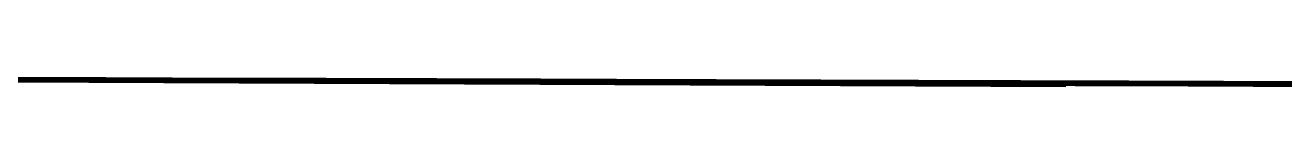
# Model space of a CAD drawing. Header units: metres. Extents: x 528129 to 864363, y 9998262 to 10000641.
# Drawn here: x 629781 to 647244, y 9999636 to 9999827 of the extents above; entities that cross this region are included whole.
import ezdxf

# ---------------------------------------------------------------- set-up
doc = ezdxf.new("R2010")
doc.units = ezdxf.units.M
for name, color, linetype in [('BACIA_CBHRCC', 1, 'CONTINUOUS'), ('HIDROGRAFIA', 5, 'CONTINUOUS'), ('LIMITES_MUNICIPAIS', 8, 'CONTINUOUS'), ('RIO_ARAGUAIA', 150, 'CONTINUOUS'), ('SUBBACIA_CAIAPO', 40, 'CONTINUOUS'), ('SUBBACIA_COCO', 30, 'CONTINUOUS')]:
    doc.layers.add(name, color=color, linetype=linetype)

msp = doc.modelspace()

# ---------------------------------------------------------------- linework, layer by layer
at = {"layer": 'BACIA_CBHRCC'}
for points in [[(647291.072, 9999696.444), (647180.963, 9999696.905), (646992.429, 9999697.686), (646854.984, 9999698.251), (646595.178, 9999699.315), (646630.696, 9999699.207), (646632.91, 9999699.227), (646600.531, 9999699.415), (646527.749, 9999699.774), (646270.404, 9999700.988), (646176.758, 9999701.421), (646012.69, 9999702.171), (645950.436, 9999702.458), (645756.265, 9999703.372), (645648.521, 9999703.876), (645565.073, 9999704.258), (645466.906, 9999704.698), (645385.495, 9999705.051), (645282.313, 9999705.462), (645170.646, 9999705.887), (645076.363, 9999706.236), (644991.569, 9999706.559), (644859.62, 9999707.076), (644645.558, 9999707.93), (644529.655, 9999708.397), (644411.777, 9999708.876), (644236.435, 9999709.595), (644003.07, 9999710.558), (643870.355, 9999711.101), (643627.54, 9999712.083), (643355.89, 9999713.17), (643176.473, 9999713.884), (642854.746, 9999715.159), (642750.289, 9999715.573), (642611.444, 9999716.126), (642587.807, 9999716.223), (642532.514, 9999716.41), (642463.18, 9999716.657), (642363.975, 9999717.024), (642208.732, 9999717.616), (642026.18, 9999718.321), (641840.942, 9999719.042), (641727.553, 9999719.482), (641543.099, 9999720.192), (641312.995, 9999721.072), (641206.818, 9999721.48), (641046.22, 9999722.102), (640931.472, 9999722.55), (640817.866, 9999722.992), (640703.658, 9999723.433), (640595.522, 9999723.846), (640495.755, 9999724.222), (640404.498, 9999724.56), (640286.064, 9999724.993), (640216.344, 9999725.244), (640154.356, 9999725.463), (640078.778, 9999725.727), (639966.429, 9999726.132), (639838.203, 9999726.622), (639737.361, 9999727.016), (639609.384, 9999727.526), (639523.52, 9999727.873), (639390.16, 9999728.417), (639016.555, 9999729.926), (638926.818, 9999730.289), (638790.616, 9999730.842), (638649.234, 9999731.409), (638549.047, 9999731.804), (638380.802, 9999732.458), (638019.714, 9999733.853), (637903.031, 9999734.301), (637620.188, 9999735.38), (637514.798, 9999735.785), (637206.314, 9999736.977), (637055.603, 9999737.551), (636903.947, 9999738.12), (636648.816, 9999739.066), (636539.735, 9999739.471), (636369.132, 9999740.11), (636219.752, 9999740.674), (636067.85, 9999741.253), (635949.269, 9999741.707), (635766.794, 9999742.407), (635589.459, 9999743.083), (635415.012, 9999743.741), (635250.486, 9999744.352), (635124.635, 9999744.811), (635016.37, 9999745.199), (634927.531, 9999745.504), (634884.334, 9999745.646), (634805.167, 9999745.896), (634728.061, 9999746.147), (634663.474, 9999746.365), (634585.898, 9999746.635), (634399.951, 9999747.296), (634097.159, 9999748.381), (633948.867, 9999748.909), (633668.754, 9999749.908), (633542.81, 9999750.353), (633454.309, 9999750.667), (633311.485, 9999751.176), (633108.934, 9999751.898), (633001.042, 9999752.285), (632878.806, 9999752.727), (632652.266, 9999753.553), (632489.634, 9999754.149), (632281.891, 9999754.913), (632165.374, 9999755.343), (631897.882, 9999756.331), (631764.543, 9999756.826), (631706.286, 9999757.048), (631658.505, 9999757.269), (631606.952, 9999757.511), (631509.319, 9999757.939), (631411.943, 9999758.338), (631294.434, 9999758.798), (631178.172, 9999759.244), (631116.224, 9999759.488), (631078.14, 9999759.651), (631037.003, 9999759.837), (631031.004, 9999759.892), (631007.244, 9999760.004), (630963.153, 9999760.189), (630805.39, 9999760.819), (630738.101, 9999761.089), (630619.591, 9999761.583), (630716.23, 9999761.248), (630946.724, 9999760.441), (631060.587, 9999760.046), (631137.761, 9999759.787), (631161.28, 9999759.725), (631156.14, 9999759.796), (631138.937, 9999759.896), (631100.788, 9999760.073), (631027.307, 9999760.383), (630943.682, 9999760.725), (630896.64, 9999760.927), (630883.211, 9999761.012), (630895.597, 9999761.004), (630889.447, 9999761.051), (630829.18, 9999761.312), (630817.172, 9999761.397), (630849.201, 9999761.31), (630925.511, 9999761.058), (630997.544, 9999760.818), (630973.644, 9999760.973), (630969.304, 9999761.019), (630988.002, 9999760.977), (631029.888, 9999760.847), (631089.402, 9999760.653), (630981.603, 9999761.061), (630828.842, 9999761.626), (630707.082, 9999762.071), (630571.775, 9999762.561), (630300.19, 9999763.542), (630172.292, 9999764.006), (629945.906, 9999764.831), (629846.55, 9999765.191), (629695.525, 9999765.731)], [(629755.883, 9999789.279), (629848.796, 9999788.969), (630090.679, 9999788.152), (630254.513, 9999787.602), (630369.706, 9999787.217), (630486.814, 9999786.828), (630833.719, 9999785.675), (630930.589, 9999785.353), (631056.113, 9999784.939), (631227.993, 9999784.376), (631326.405, 9999784.057), (631452.797, 9999783.662), (631540.108, 9999783.403), (631648.466, 9999783.059), (631818.785, 9999782.523), (631948.63, 9999782.115), (632085.086, 9999781.688), (632278.508, 9999781.085), (632552.487, 9999780.234), (632626.69, 9999780.004), (632805.756, 9999779.454), (632930.821, 9999779.072), (633051.817, 9999778.704), (633247.546, 9999778.103), (633342.819, 9999777.815), (633399.25, 9999777.663), (633375.045, 9999777.782), (633313.532, 9999778.018), (633218.533, 9999778.377), (633165.465, 9999778.573), (633101.582, 9999778.803), (633031.082, 9999779.054), (632959.295, 9999779.308), (632801.272, 9999779.863), (632751.116, 9999780.051), (632765.026, 9999780.026), (632845.006, 9999779.783), (632962.922, 9999779.414), (633144.889, 9999778.843), (633390.309, 9999778.069), (633896.194, 9999776.48), (633992.654, 9999776.174), (634153.972, 9999775.655), (634327.07, 9999775.094), (634509.199, 9999774.499), (634629.97, 9999774.102), (634807.136, 9999773.515), (634914.119, 9999773.162), (635054.753, 9999772.7), (635149.357, 9999772.396), (635145.377, 9999772.436), (634997.071, 9999772.967), (634892.115, 9999773.347), (634822.376, 9999773.602), (634724.611, 9999773.963), (634641.64, 9999774.277), (634557.867, 9999774.612), (634522.415, 9999774.777), (634474.461, 9999774.962), (634387.832, 9999775.271), (634209.821, 9999775.896), (634095.752, 9999776.31), (634033.699, 9999776.545), (633947.84, 9999776.862), (633869.368, 9999777.141), (633776.815, 9999777.465), (633573.867, 9999778.17), (633476.935, 9999778.51), (633386.087, 9999778.831), (633305.515, 9999779.118), (633233.228, 9999779.378), (633153.219, 9999779.676), (633124.021, 9999779.801), (633137.082, 9999779.788), (633172.794, 9999779.693), (633257.689, 9999779.447), (633399.03, 9999779.015), (633520.114, 9999778.637), (633726.69, 9999777.987), (633835.358, 9999777.642), (634005.744, 9999777.096), (634101.658, 9999776.786), (634483.351, 9999775.541), (634646.156, 9999774.992), (634889.986, 9999774.158), (635140.641, 9999773.307), (635250.608, 9999772.936), (635364.605, 9999772.554), (635607.745, 9999771.74), (635778.298, 9999771.169), (635883.241, 9999770.82), (636068.371, 9999770.213), (636187.282, 9999769.836), (636245.204, 9999769.661), (636383.252, 9999769.256), (636440.352, 9999769.083), (636509.942, 9999768.864), (636667.097, 9999768.361), (636791.442, 9999767.957), (637298.109, 9999766.29), (637454.68, 9999765.77), (637647.176, 9999765.127), (637772.424, 9999764.713), (637873.259, 9999764.392), (638026.441, 9999763.911), (638085.93, 9999763.727), (638193.683, 9999763.403), (638259.842, 9999763.2), (638380.908, 9999762.815), (638471.536, 9999762.522), (638620.233, 9999762.037), (638721.829, 9999761.702), (638826.958, 9999761.354), (638933.527, 9999760.998), (639232.399, 9999759.993), (639361.874, 9999759.558), (639495.737, 9999759.116), (639608.371, 9999758.764), (639675.679, 9999758.566), (639734.696, 9999758.403), (639764.368, 9999758.327), (639800.715, 9999758.24), (639862.912, 9999758.063), (639926.332, 9999757.867), (640050.637, 9999757.467), (640148.235, 9999757.146), (640495.844, 9999755.999), (640582.176, 9999755.716), (640699.876, 9999755.335), (640813.041, 9999754.974), (640894.001, 9999754.719), (641062.893, 9999754.194), (641322.113, 9999753.391), (641409.796, 9999753.077), (641571.775, 9999752.504), (641719.53, 9999751.986), (641874.215, 9999751.45), (642027.183, 9999750.926), (642165.814, 9999750.454), (642322.82, 9999749.928), (642405.343, 9999749.658), (642501.905, 9999749.351), (642576.676, 9999749.108), (642668.398, 9999748.804), (642858.062, 9999748.165), (643010.353, 9999747.647), (643199.151, 9999747.003), (643390.433, 9999746.348), (643581.22, 9999745.697), (643770.412, 9999745.049), (644115.8, 9999743.866), (644238.531, 9999743.45), (644319.692, 9999743.181), (644387.517, 9999742.97), (644364.884, 9999743.082), (644282.438, 9999743.406), (644234.962, 9999743.598), (644221.778, 9999743.671), (644258.511, 9999743.566), (644333.334, 9999743.323), (644438.402, 9999742.968), (644537.065, 9999742.629), (644505.111, 9999742.765), (644496.362, 9999742.843), (644514.542, 9999742.811), (644560.075, 9999742.683), (644630.52, 9999742.465), (644725.148, 9999742.161), (644806.151, 9999741.894), (644957, 9999741.388), (645082.11, 9999740.962), (645388.987, 9999739.903), (645799.499, 9999738.489), (645966.71, 9999737.911), (646177.528, 9999737.178), (646271.871, 9999736.853), (646394.095, 9999736.439), (646458.777, 9999736.227), (646525.108, 9999736.022), (646611.42, 9999735.776), (646720.069, 9999735.42), (646877.639, 9999734.871), (647038.454, 9999734.301), (647133.813, 9999733.971), (647300.242, 9999733.406)], [(647264.459, 9999733.775), (647216.806, 9999733.992), (647268.729, 9999733.854)]]:
    msp.add_lwpolyline(points, dxfattribs=at)
at = {"layer": 'HIDROGRAFIA'}
for points in [[(632043.059, 9999761.247), (631972.705, 9999761.573), (631236.357, 9999764.344), (630446.17, 9999767.222), (629674.13, 9999769.978), (629439.054, 9999770.786), (629001.124, 9999772.235), (628666.939, 9999773.391), (628179.355, 9999775.138), (627669.352, 9999776.917), (627339.977, 9999778.006), (627168.342, 9999778.546), (627159.292, 9999778.512), (627046.197, 9999778.847), (626477.31, 9999780.698), (626373.37, 9999780.997), (626129.812, 9999781.833), (625267.017, 9999784.909), (623898.727, 9999789.646), (623325.383, 9999791.594), (621266.03, 9999798.459), (620969.117, 9999799.302), (620968.188, 9999799.305)], [(624534.883, 9999801.912), (624726.174, 9999801.34), (625188.371, 9999799.888), (626718.559, 9999794.947), (628057.175, 9999790.623), (629587.441, 9999785.6), (629953.733, 9999784.441), (630909.805, 9999781.484), (632073.335, 9999777.672), (633794.665, 9999771.869), (634751.11, 9999768.541), (635547.84, 9999765.711), (636329.029, 9999762.887), (636919.199, 9999760.72), (637476.904, 9999758.702), (637881.958, 9999757.205)], [(632817.146, 9999762.102), (631494.131, 9999766.596), (630776.98, 9999769.037), (630298.78, 9999770.678), (628864.315, 9999775.621)], [(629306.492, 9999780.878), (631378.53, 9999773.867), (632111.326, 9999771.384), (632509.836, 9999770.071), (633019.686, 9999768.47), (633259.086, 9999767.68), (633705.16, 9999766.151), (634470.479, 9999763.474), (635044.126, 9999761.497), (636302.977, 9999757.241), (636924.793, 9999755.177), (637275.001, 9999754.038), (637689.508, 9999752.793), (637752.885, 9999752.743), (638040.08, 9999751.757), (638853.976, 9999748.822), (639323.586, 9999747.152)], [(629530.015, 9999779.429), (630039.893, 9999777.731), (632080.139, 9999770.756), (633451.028, 9999765.988), (634088.727, 9999763.739), (634598.663, 9999761.958), (634901.587, 9999760.922), (635060.853, 9999760.42), (635029.043, 9999760.644), (635108.426, 9999760.433), (635347.552, 9999759.666), (635793.545, 9999758.188), (635809.575, 9999758.221), (635697.941, 9999758.685), (635745.796, 9999758.579), (636080.604, 9999757.481), (637116.299, 9999753.94), (637403.199, 9999752.993), (637769.522, 9999751.832), (638614.199, 9999749.252), (639156.04, 9999747.504), (639423.068, 9999746.69)], [(629700.211, 9999783.909), (629795.819, 9999783.675), (629763.587, 9999783.974), (630497.058, 9999781.642), (631341.601, 9999778.982), (632839.376, 9999774.11), (633572.397, 9999771.727), (634640.136, 9999768.199), (637859.45, 9999757.283), (637881.958, 9999757.205)], [(629718.472, 9999781.857), (630499.166, 9999779.614), (630817.922, 9999778.64), (631120.596, 9999777.681), (631949.489, 9999774.929), (633001.2, 9999771.582), (633224.167, 9999770.848), (633702.364, 9999769.237), (634563.099, 9999766.267), (636634.867, 9999759.376), (636953.341, 9999758.283), (638069.341, 9999754.371), (639819.207, 9999748.369), (640046.327, 9999747.585)], [(629724.056, 9999774.302), (630010.922, 9999773.313), (631318.104, 9999768.712), (633103.448, 9999762.424), (633485.82, 9999761.047), (635319.285, 9999754.32), (635781.419, 9999752.643), (636291.541, 9999750.83), (636801.421, 9999749.05), (638140.156, 9999744.267), (638387.389, 9999743.397), (638634.636, 9999742.527), (638985.191, 9999741.376), (638908.289, 9999741.808), (638156.1, 9999744.843), (637884.954, 9999745.959), (637799.008, 9999746.432), (637932.771, 9999746.065), (638092.007, 9999745.544), (639080.007, 9999742.119), (640052.316, 9999738.883), (640578.3, 9999737.015), (642283.779, 9999730.819), (643380.449, 9999726.898), (643580.68, 9999726.221), (643642.509, 9999726.012)], [(630420.327, 9999784.374), (630745.277, 9999783.414), (631128.687, 9999782.216), (631607.484, 9999780.656), (632134.956, 9999778.987), (632453.598, 9999778.119), (632580.808, 9999777.817), (633329.783, 9999775.459), (633472.878, 9999775.099), (633472.955, 9999775.16), (633058.18, 9999776.684), (632627.91, 9999778.201), (632165.317, 9999779.872), (632101.566, 9999780.166), (632332.008, 9999779.445), (633727.189, 9999774.795), (634492.292, 9999772.296), (635049.763, 9999770.567), (635559.489, 9999769.055), (635711.492, 9999768.725), (635867.253, 9999768.266), (636023.004, 9999767.806), (636579.541, 9999766.057), (636894.132, 9999765.053), (637013.313, 9999764.672)], [(631513.874, 9999758.285), (631766.522, 9999757.416), (632100.888, 9999756.23), (632412.382, 9999755.082), (633125.979, 9999752.538), (633798.609, 9999750.184), (634041.661, 9999749.388), (634520.267, 9999747.771), (634755.155, 9999747.024), (634937.228, 9999746.358), (635060.958, 9999745.92), (635107.92, 9999745.793), (635246.662, 9999745.34), (635350.082, 9999745.002), (635715.533, 9999743.678), (636176.783, 9999741.965), (636819.964, 9999739.546), (637096.523, 9999738.561), (637536.721, 9999736.981), (637597.869, 9999736.833), (637597.884, 9999736.935), (637602.464, 9999737.238), (637293.166, 9999738.757), (637274.519, 9999739.13), (638267.684, 9999735.478), (638429.042, 9999734.883)], [(635343.443, 9999749.432), (635101.825, 9999750.283), (634921.95, 9999750.842), (634659.205, 9999751.756), (634396.056, 9999752.67), (633854.321, 9999754.63), (633391.885, 9999756.438), (632897.808, 9999758.235), (632785.985, 9999758.556), (632514.811, 9999759.515), (632403.511, 9999759.909), (632060.085, 9999761.183), (632043.059, 9999761.247)], [(639324.697, 9999732.352), (638674.495, 9999734.906), (638100.696, 9999737.227), (637391.963, 9999739.953), (637220.395, 9999740.756), (637120.766, 9999741.206), (636881.69, 9999742.197), (636682.905, 9999742.99), (634668.918, 9999750.705), (634230.536, 9999752.477), (633652.527, 9999754.709), (633431.321, 9999755.679), (632640.88, 9999758.75), (632654.589, 9999758.772), (632108.066, 9999760.945), (632047.352, 9999761.227), (632043.059, 9999761.247)], [(647416.25, 9999702.73), (646431.32, 9999706.361), (645379.036, 9999710.436), (645172.055, 9999711.153), (644550.257, 9999713.579), (644039.916, 9999715.652), (643785.17, 9999716.657), (643402.579, 9999718.116), (643083.612, 9999719.381), (642669.137, 9999720.897), (642286.505, 9999722.371), (640947.525, 9999727.595), (640198.556, 9999730.521), (639991.242, 9999731.381), (639799.979, 9999732.325), (639497.205, 9999733.57), (639058.507, 9999735.304), (638620.23, 9999737.03), (637759.595, 9999740.3), (637313.328, 9999742.037), (636930.75, 9999743.457), (636356.785, 9999745.519), (636101.916, 9999746.462), (635878.715, 9999747.33), (635447.775, 9999749.023), (635343.443, 9999749.432)], [(640892.251, 9999731.166), (640747.758, 9999731.654), (639783.305, 9999735.073), (639608.146, 9999735.61), (639576.391, 9999735.595), (639082.221, 9999737.244), (637823.02, 9999741.693), (636946.19, 9999744.519), (636101.677, 9999746.979), (635623.602, 9999748.678), (635416.372, 9999749.382), (635464.022, 9999749.071), (635359.169, 9999749.385), (635343.443, 9999749.432)], [(637013.313, 9999764.672), (636940.512, 9999765.02), (636732.419, 9999765.812), (636750.393, 9999765.804), (636953.588, 9999765.184), (638059.869, 9999761.532), (638456.917, 9999760.185), (638894.855, 9999758.767), (638858.34, 9999759.039), (638302.862, 9999761.06), (638230.652, 9999761.362), (638447.171, 9999760.713), (638853.643, 9999759.315), (638884.971, 9999759.287), (638324.956, 9999761.298), (638559.852, 9999760.61), (638807.799, 9999759.761), (639589.101, 9999756.992), (640194.532, 9999754.932), (640258.281, 9999754.769), (640098.967, 9999755.508), (640212.808, 9999755.274), (640564.833, 9999754.117), (640948.376, 9999752.941), (641327.806, 9999751.691), (641691.605, 9999750.577), (642064.495, 9999749.327), (642384.744, 9999748.214), (642646.936, 9999747.26), (643084.647, 9999745.727), (643193.13, 9999745.423), (643454.841, 9999744.462), (643671.598, 9999743.715), (643868.077, 9999743.243), (643890.258, 9999743.469), (643953.607, 9999743.306), (644160.701, 9999742.621), (644447.672, 9999741.571), (644877.739, 9999740.166), (645228.719, 9999738.867), (645547.393, 9999737.776), (645451.723, 9999738.18), (645531.009, 9999737.989), (646407.492, 9999735.002), (646630.546, 9999734.155), (646375.941, 9999734.952), (646407.8, 9999734.741), (647156.926, 9999731.893), (647855.061, 9999729.358)], [(643067.363, 9999742.193), (641538.715, 9999747.697), (641060.022, 9999749.467), (640468.613, 9999751.575), (639831.708, 9999753.906), (639443.403, 9999755.266), (638526.995, 9999758.361), (638265.056, 9999759.28), (638115.846, 9999759.89), (638052.688, 9999760.208), (638291.573, 9999759.516), (638887.331, 9999757.586), (639117.618, 9999756.818), (639496.99, 9999755.515), (640083.801, 9999753.56), (640223.445, 9999753.16), (640377.123, 9999752.813), (640223.138, 9999753.407), (639884.874, 9999754.602), (639667.793, 9999755.341), (638832.48, 9999758.224), (638214.198, 9999760.296), (637537.076, 9999762.641), (637274.901, 9999763.594), (637044.606, 9999764.496), (637029.849, 9999764.579), (637013.313, 9999764.672)], [(637881.958, 9999757.205), (637974.365, 9999756.88), (639246.143, 9999752.378), (640521.473, 9999747.91), (641055.168, 9999746.004), (641485.9, 9999744.443), (641596.508, 9999744.041)], [(638429.042, 9999734.883), (638477.104, 9999734.777), (638715.929, 9999733.998), (638476.985, 9999734.984), (638381.44, 9999735.47), (638508.961, 9999735.061), (639258.261, 9999732.368), (639320.123, 9999732.353), (639324.697, 9999732.352)], [(647642.764, 9999695.986), (647138.457, 9999698.588), (646955.974, 9999699.463), (646576.357, 9999701.184), (646504.226, 9999701.604), (646571.913, 9999701.55), (646479.236, 9999701.993), (645793.736, 9999704.875), (644566.109, 9999709.797), (643562.004, 9999713.885), (643243.176, 9999715.196), (642897.688, 9999716.643), (642653.47, 9999717.664), (642191.323, 9999719.675), (641760.622, 9999721.616), (641378.021, 9999723.226), (640451.243, 9999726.969), (639855.247, 9999729.301), (638715.933, 9999733.678), (638476.927, 9999734.633), (638444.997, 9999734.8), (638429.042, 9999734.883)], [(639323.586, 9999747.152), (639929.807, 9999745.153), (640191.391, 9999744.327), (639776.908, 9999745.967), (639591.102, 9999746.798), (639302.061, 9999747.903), (639314.271, 9999747.949), (639592.625, 9999747.011), (640238.881, 9999744.74), (640430.075, 9999744.084), (640414.131, 9999744.198), (639967.591, 9999745.969), (639967.599, 9999746.084), (640254.427, 9999745.118), (640782.62, 9999743.246), (640923.688, 9999742.781), (640764.269, 9999743.435), (640140.595, 9999745.742), (639919.139, 9999746.585), (640142.273, 9999745.88), (640556.932, 9999744.366), (640875.42, 9999743.299), (641601.242, 9999740.684), (641688.378, 9999740.369)], [(639423.068, 9999746.69), (639323.586, 9999747.152)], [(648060.986, 9999697.144), (647372.05, 9999700.144), (646989.355, 9999701.725), (646342.539, 9999704.326), (645782.356, 9999706.544), (645362.418, 9999708.172), (645055.385, 9999709.398), (644653.357, 9999711.053), (644274.261, 9999712.635), (643583.024, 9999715.414), (643059.431, 9999717.485), (642711.471, 9999718.884), (642323.062, 9999720.501), (641325.269, 9999724.464), (641022.783, 9999725.689), (640652.465, 9999727.25), (639574.658, 9999731.395), (639390.757, 9999732.099), (639324.697, 9999732.352)], [(640127.895, 9999746.587), (640116.161, 9999746.629), (639940.013, 9999747.262), (639610.275, 9999748.443), (639374.041, 9999749.386), (639423.671, 9999749.306), (639594.994, 9999748.802), (639761.934, 9999748.415), (639943.008, 9999747.886), (639946.902, 9999747.875), (640046.327, 9999747.585)], [(641773.62, 9999737.629), (641511.872, 9999738.629), (641376.297, 9999739.196), (641430.386, 9999739.059), (641833.997, 9999737.67), (641769.991, 9999738.029), (641498.901, 9999739.111), (640845.158, 9999741.612), (640526.266, 9999742.773), (640032.571, 9999744.473), (639681.608, 9999745.728), (639423.068, 9999746.69)], [(640046.327, 9999747.585), (640398.294, 9999746.489), (640510.964, 9999746.253), (640285.2, 9999747.104), (640352.909, 9999747.021), (640614.625, 9999746.152), (641197.033, 9999744.069), (641729.574, 9999742.248), (641702.558, 9999742.42), (641002.572, 9999745.094), (640500.987, 9999747.052), (640270.816, 9999748.048), (640356.059, 9999747.987), (640437.429, 9999747.758), (640780.332, 9999746.618), (641553.505, 9999744.177), (641596.508, 9999744.041)], [(641688.378, 9999740.369), (641734.603, 9999740.215), (641965.799, 9999739.443), (642064.942, 9999739.185), (642055.855, 9999739.316), (641915.809, 9999739.939), (641735.506, 9999740.648), (641193.963, 9999742.553), (640938.866, 9999743.458), (640636.12, 9999744.571), (640153.896, 9999746.484), (640127.895, 9999746.587)], [(654102.239, 9999694.476), (653243.397, 9999697.982), (652286.738, 9999701.806), (651585.188, 9999704.667), (651107.125, 9999706.563), (650628.799, 9999708.404), (648079.061, 9999717.897), (647600.522, 9999719.716), (646708.034, 9999723.13), (645847.274, 9999726.274), (645209.878, 9999728.626), (644434.972, 9999731.446), (643297.329, 9999735.659), (642834.996, 9999737.263), (642118.011, 9999739.685), (640715.665, 9999744.539), (640127.895, 9999746.587)], [(641596.508, 9999744.041), (642192.979, 9999742.152), (642152.089, 9999742.522), (641442.744, 9999745.338), (641442.829, 9999745.461), (642286.996, 9999742.564), (642580.558, 9999741.661), (642553.127, 9999741.986), (642426.312, 9999742.608), (641983.855, 9999744.248), (641265.791, 9999746.975), (640750.81, 9999748.889), (640764.331, 9999748.908), (641802.822, 9999745.379), (642154.44, 9999744.259), (642331.153, 9999743.823), (642341.125, 9999743.799), (642352.951, 9999743.77)], [(644339.195, 9999725.559), (644122.293, 9999726.501), (643573.265, 9999728.695), (643541.157, 9999728.913), (643597.384, 9999728.853), (643398.779, 9999729.77), (643421.356, 9999729.828), (642762.04, 9999732.5), (642584.169, 9999733.289), (642480.129, 9999733.84), (642127.817, 9999735.206), (641516.221, 9999737.472), (641165.486, 9999738.816), (641099, 9999739.155), (641307.039, 9999738.464), (641036.851, 9999739.574), (640986.316, 9999739.828), (641247.888, 9999738.963), (641196.761, 9999739.323), (641690.805, 9999737.569), (641930.018, 9999736.772), (641993.67, 9999736.622), (641967.443, 9999736.823), (641961.574, 9999736.867), (641912.827, 9999737.065), (641773.62, 9999737.629)], [(649516.515, 9999708.839), (649261.378, 9999710.043), (648352.4, 9999714.023), (647379.603, 9999718.059), (646534.942, 9999721.455), (645753.628, 9999724.628), (645737.479, 9999724.792), (645848.768, 9999724.57), (645673.339, 9999725.331), (645274.905, 9999726.891), (644190.56, 9999730.977), (643648.954, 9999732.973), (643139.181, 9999734.872), (642629.054, 9999736.8), (641688.378, 9999740.369)], [(647589.342, 9999714.294), (646457.58, 9999718.919), (645723.98, 9999721.976), (644448.882, 9999727.044), (643811.103, 9999729.603), (642870.15, 9999733.435), (642280.206, 9999735.734), (642087.934, 9999736.454), (641773.62, 9999737.629)], [(642352.951, 9999743.77), (642343.867, 9999743.872), (642632.948, 9999742.938), (643504.237, 9999739.95), (643765.218, 9999739.414), (643593.617, 9999740.208), (643285.728, 9999741.37), (643067.363, 9999742.193)], [(649115.219, 9999717.371), (649048.219, 9999717.629), (648183.67, 9999720.941), (647361.583, 9999724.113), (646959.007, 9999725.729), (646432.903, 9999727.962), (645508.076, 9999731.562), (645205.076, 9999732.836), (644886.236, 9999734.051), (644360.073, 9999736.003), (644137.032, 9999736.877), (643642.824, 9999738.891), (643068.622, 9999740.982), (642829.601, 9999741.872), (642384.697, 9999743.644), (642352.951, 9999743.77)], [(653409.486, 9999705.282), (653138.527, 9999706.284), (652294.167, 9999709.462), (651959.473, 9999710.667), (651768.471, 9999711.249), (651497.349, 9999712.196), (650620.915, 9999715.415), (649824.215, 9999718.289), (649409.715, 9999719.701), (649474.051, 9999719.157), (649107.526, 9999720.401), (648358.704, 9999723.077), (647147.355, 9999727.545), (646350.577, 9999730.443), (645712.894, 9999732.726), (644438.217, 9999737.221), (643527.109, 9999740.53), (643411.202, 9999740.95), (643067.363, 9999742.193)], [(643642.509, 9999726.012), (643509.134, 9999726.735), (643504.451, 9999726.891), (643890.901, 9999725.621), (643962.826, 9999725.485), (643931.337, 9999725.687), (643542.762, 9999727.28), (643149.773, 9999728.927), (643111.772, 9999729.136), (643254.944, 9999728.706), (643494.266, 9999727.816), (643430.122, 9999728.284), (643924.419, 9999726.48), (644083.973, 9999725.933), (644172.099, 9999725.872), (644370.674, 9999725.181), (644456.665, 9999724.981), (644366.67, 9999725.424), (644339.195, 9999725.559)], [(647295.036, 9999705.444), (647119.244, 9999706.287), (647071.402, 9999706.583), (647215.04, 9999706.076), (648060.94, 9999702.707), (648475.851, 9999701.407), (646910.177, 9999708.007), (646868.721, 9999708.181), (646685.462, 9999708.948), (646589.962, 9999709.436), (645187.067, 9999715.299), (644517.388, 9999718.025), (643982.92, 9999720.158), (643549.608, 9999721.913), (643401.283, 9999722.588), (643321.658, 9999723.029), (643337.459, 9999723.16), (644357.535, 9999719.562), (644548.695, 9999718.955), (644676.134, 9999718.675)], [(644676.134, 9999718.675), (644689.973, 9999718.699), (644743.608, 9999718.792), (644965.059, 9999718.048), (645109.335, 9999717.622), (645384.779, 9999716.609), (645420.896, 9999716.592), (645574.453, 9999716.106), (645524.606, 9999716.413), (644277.209, 9999721.624), (644112.266, 9999722.345), (644112.234, 9999722.429), (644340.832, 9999721.666), (644340.629, 9999721.768), (644113.971, 9999723.031), (643878.095, 9999724.153), (644052.073, 9999723.82), (644084.896, 9999723.907), (643917.546, 9999724.787), (643667.478, 9999725.901), (643642.509, 9999726.012)], [(653584.524, 9999688.233), (652835.165, 9999691.435), (651942.712, 9999695.051), (651464.37, 9999697.018), (650667.287, 9999700.396), (650348.529, 9999701.717), (649838.029, 9999703.766), (649312.454, 9999705.838), (648786.046, 9999707.905), (648387.673, 9999709.487), (647988.883, 9999711.066), (646793.392, 9999715.867), (645374.431, 9999721.611), (644864.492, 9999723.599), (644538.526, 9999724.816), (644339.195, 9999725.559)], [(664512.72, 9999636.02), (663821.75, 9999639.206), (663359.178, 9999641.268), (663151.985, 9999642.144), (662052.235, 9999646.615), (661159.551, 9999650.343), (658991.424, 9999659.552), (657875.865, 9999664.175), (656472.919, 9999670.081), (655580.002, 9999673.726), (655245.403, 9999675.113), (654687.343, 9999677.492), (654097.655, 9999680.038), (652455.61, 9999686.894), (651180.537, 9999692.09), (650415.173, 9999695.235), (649331.368, 9999699.769), (647959.907, 9999705.581), (647713.526, 9999706.599), (647417.902, 9999707.791), (645760.377, 9999714.315), (645102.345, 9999716.965), (644676.134, 9999718.675)]]:
    msp.add_lwpolyline(points, dxfattribs=at)
at = {"layer": 'LIMITES_MUNICIPAIS'}
for points in [[(648050.111, 9999679.85), (646695.21, 9999685.817), (645927.276, 9999688.978), (645019.304, 9999692.857), (643393.189, 9999699.986), (642144.834, 9999705.139), (640356.118, 9999712.884), (639895.841, 9999714.726), (638573.42, 9999720.202), (637544.244, 9999724.316), (635613.293, 9999732.367), (615958.224, 9999803.231)], [(615958.224, 9999803.231), (635613.293, 9999732.367), (635801.007, 9999731.725), (637331.691, 9999725.55), (637651.117, 9999724.395), (640149.061, 9999714.459), (641586.452, 9999708.115), (644031.274, 9999698.215), (644859.487, 9999694.505), (646095.516, 9999689.224), (648157.911, 9999680.701)], [(626233.132, 9999800.653), (641456.809, 9999746.532), (641456.809, 9999746.532), (642250.904, 9999743.885), (643985.472, 9999737.479), (644928.244, 9999733.864), (645693.455, 9999730.754), (646920.456, 9999725.927), (647159.883, 9999724.863), (648432.752, 9999719.952)], [(629769.393, 9999775.124), (631556.613, 9999768.802), (631959.813, 9999767.897), (631347.891, 9999770.208), (631449.016, 9999770.002), (632163.642, 9999767.578), (633060.285, 9999764.907), (634444.165, 9999760.06), (635150.085, 9999757.762), (636370.488, 9999753.509), (636944.498, 9999751.646), (637680.593, 9999749.017), (638610.73, 9999745.428), (639422.472, 9999742.407), (640928.395, 9999736.966), (641006.877, 9999736.785), (642129.5, 9999732.787), (643140.65, 9999729.064), (643550.132, 9999727.743), (644429.105, 9999724.457), (644816.292, 9999723.188), (644456.372, 9999724.723), (644811.272, 9999723.623), (644811.272, 9999723.623), (643628.981, 9999728.344), (643386.756, 9999729.971), (642936.602, 9999731.661), (642351.662, 9999734.397), (641716.815, 9999736.894), (641382.932, 9999738.577), (642329.808, 9999735.245), (641455.227, 9999738.751), (642184.713, 9999736.382), (640903.374, 9999741.344), (640022.662, 9999744.413), (639706.887, 9999745.746), (640611.229, 9999742.713), (639531.455, 9999747.15), (640773.26, 9999742.691), (640743.063, 9999742.991), (640019.024, 9999745.681), (640252.58, 9999745.033), (641066.755, 9999742.168), (640124.85, 9999745.776), (640807.737, 9999743.429), (642005.983, 9999739.123), (642184.636, 9999738.67), (641407.229, 9999741.686), (640681.136, 9999744.249), (640278.091, 9999745.942), (639235.08, 9999749.733), (639593.195, 9999748.902), (640523.157, 9999746.052), (640220.695, 9999747.498), (641761.629, 9999742.132), (640796.94, 9999745.769), (640173.527, 9999748.206), (640001.369, 9999749.075), (641328.406, 9999744.91), (642056.318, 9999742.474), (642083.541, 9999742.747), (641141.558, 9999746.351), (641176.666, 9999746.376), (642619.793, 9999741.432), (642525.588, 9999742.108), (640902.357, 9999748.161), (640575.98, 9999749.556), (641456.809, 9999746.532), (626233.132, 9999800.653)], [(627530.506, 9999742.395), (644206.629, 9999671.494), (643819.456, 9999673.589), (642082.316, 9999681.944), (640991.684, 9999687.479), (639616.038, 9999693.523), (639088.295, 9999696.238), (639114.134, 9999696.353), (638023.626, 9999701.152), (638642.185, 9999698.883), (637782.178, 9999702.74), (638025.244, 9999701.856), (637084.641, 9999706.419), (637274.258, 9999705.834), (635728.001, 9999712.647), (636452.885, 9999709.813), (635800.67, 9999712.74), (636472.827, 9999710.236), (634962.205, 9999717.01), (634870.788, 9999717.776), (635341.633, 9999715.875), (635402.546, 9999715.973), (634556.02, 9999719.807), (635015.936, 9999717.958), (634247.907, 9999721.568), (634240.104, 9999721.775), (633467.998, 9999725.151), (632834.984, 9999727.777), (632851.615, 9999728.025), (631932.341, 9999731.677), (630845.211, 9999736.358), (630336.244, 9999738.644), (628972.465, 9999744.17)], [(649393.91, 9999727.58), (644671.569, 9999744.244), (642982.657, 9999749.725), (639253.933, 9999761.785), (637976.984, 9999766.04), (636926.409, 9999769.174), (635481.587, 9999773.719), (633953.777, 9999778.079), (632606.118, 9999782.095), (630897.33, 9999787.363), (627985.736, 9999796.115)], [(628351.658, 9999747.898), (629789.231, 9999741.973), (629977.415, 9999741.358), (629272.769, 9999744.452)], [(629107.649, 9999745.63), (630026.408, 9999742.049), (630512.137, 9999740.392), (631267.183, 9999737.44), (631267.183, 9999737.44), (631917.817, 9999735.162), (631592.788, 9999736.621), (632458.691, 9999733.29), (632899.643, 9999731.727), (632980.337, 9999731.637), (633571.818, 9999729.32), (633306.158, 9999730.822), (634346.501, 9999726.722), (634447.342, 9999726.453), (635367.285, 9999722.803), (634989.98, 9999724.646), (635801.174, 9999721.463), (636773.798, 9999717.448), (638848.357, 9999708.68), (639106.591, 9999707.354), (640100.426, 9999703.11), (641034.144, 9999699.418), (641634.084, 9999696.781), (641903.687, 9999695.406), (642872.54, 9999690.995), (643444.345, 9999688.727), (644339.596, 9999684.767), (645905.861, 9999678.09), (647705.216, 9999669.841)], [(629699.346, 9999769.746), (630489.82, 9999766.991), (631891.969, 9999761.871), (632629.035, 9999758.673), (633296.854, 9999756.174), (633643.818, 9999754.661), (634530.151, 9999751.286), (634427.755, 9999751.433), (636717.502, 9999742.787), (638268.608, 9999736.551), (638912.007, 9999733.873), (639721.689, 9999730.659), (640830.615, 9999726.476), (642032.389, 9999721.514), (643586.384, 9999715.206), (644770.259, 9999710.485), (645393.086, 9999707.851), (646404.502, 9999703.966), (647753.647, 9999698.533)], [(647753.647, 9999698.533), (646404.502, 9999703.966), (645393.086, 9999707.851), (644770.259, 9999710.485), (643586.384, 9999715.206), (642032.389, 9999721.514), (640830.615, 9999726.476), (639721.689, 9999730.659), (638912.007, 9999733.873), (638268.608, 9999736.551), (636717.502, 9999742.787), (634427.755, 9999751.433), (634530.151, 9999751.286), (633643.818, 9999754.661), (633296.854, 9999756.174), (632629.035, 9999758.673), (631891.969, 9999761.871), (630489.82, 9999766.991), (629699.346, 9999769.746)], [(648010.252, 9999710.817), (645383.283, 9999721.518), (644811.272, 9999723.623), (644456.372, 9999724.723), (644816.292, 9999723.188), (644429.105, 9999724.457), (643550.132, 9999727.743), (643140.65, 9999729.064), (642129.5, 9999732.787), (641006.877, 9999736.785), (640928.395, 9999736.966), (639422.472, 9999742.407), (638610.73, 9999745.428), (637680.593, 9999749.017), (636944.498, 9999751.646), (636370.488, 9999753.509), (635150.085, 9999757.762), (634444.165, 9999760.06), (633060.285, 9999764.907), (632163.642, 9999767.578), (631449.016, 9999770.002), (631347.891, 9999770.208), (631959.813, 9999767.897), (631556.613, 9999768.802), (629769.393, 9999775.124)], [(648157.911, 9999680.701), (646095.516, 9999689.224), (644859.487, 9999694.505), (644031.274, 9999698.215), (641586.452, 9999708.115), (640149.061, 9999714.459), (637651.117, 9999724.395), (637331.691, 9999725.55), (635801.007, 9999731.725), (635613.293, 9999732.367), (637544.244, 9999724.316), (638573.42, 9999720.202), (639895.841, 9999714.726), (640356.118, 9999712.884), (642144.834, 9999705.139), (643393.189, 9999699.986), (645019.304, 9999692.857), (645927.276, 9999688.978), (646695.21, 9999685.817), (648050.111, 9999679.85)], [(648432.752, 9999719.952), (647159.883, 9999724.863), (646920.456, 9999725.927), (645693.455, 9999730.754), (644928.244, 9999733.864), (643985.472, 9999737.479), (642250.904, 9999743.885), (641456.809, 9999746.532), (640575.98, 9999749.556), (640902.357, 9999748.161), (642525.588, 9999742.108), (642619.793, 9999741.432), (641176.666, 9999746.376), (641141.558, 9999746.351), (642083.541, 9999742.747), (642056.318, 9999742.474), (641328.406, 9999744.91), (640001.369, 9999749.075), (640173.527, 9999748.206), (640796.94, 9999745.769), (641761.629, 9999742.132), (640220.695, 9999747.498), (640523.157, 9999746.052), (639593.195, 9999748.902), (639235.08, 9999749.733), (640278.091, 9999745.942), (640278.091, 9999745.942), (642127.788, 9999739.513), (642426.744, 9999738.584), (644462.267, 9999731.307), (645637.125, 9999726.886), (646903.702, 9999722.36), (650342.568, 9999709.26)], [(650342.568, 9999709.26), (646903.702, 9999722.36), (645637.125, 9999726.886), (644462.267, 9999731.307), (642426.744, 9999738.584), (642127.788, 9999739.513), (640278.091, 9999745.942), (640681.136, 9999744.249), (641407.229, 9999741.686), (642184.636, 9999738.67), (642005.983, 9999739.123), (640807.737, 9999743.429), (640124.85, 9999745.776), (641066.755, 9999742.168), (640252.58, 9999745.033), (640019.024, 9999745.681), (640743.063, 9999742.991), (640773.26, 9999742.691), (639531.455, 9999747.15), (640611.229, 9999742.713), (639706.887, 9999745.746), (640022.662, 9999744.413), (640903.374, 9999741.344), (642184.713, 9999736.382), (641455.227, 9999738.751), (642329.808, 9999735.245), (641382.932, 9999738.577), (641716.815, 9999736.894), (642351.662, 9999734.397), (642936.602, 9999731.661), (643386.756, 9999729.971), (643628.981, 9999728.344), (644811.272, 9999723.623), (645383.283, 9999721.518), (648010.252, 9999710.817)]]:
    msp.add_lwpolyline(points, dxfattribs=at)
at = {"layer": 'RIO_ARAGUAIA'}
for points in [[(616625.308, 9999827.42), (619359.184, 9999819.775), (621664.403, 9999813.578), (624587.22, 9999805.25), (626672.486, 9999799.311), (628230.972, 9999794.966), (630973.929, 9999787.226), (633650.729, 9999779.259), (636201.306, 9999771.457), (639281.695, 9999761.891), (641745.99, 9999753.937), (641832.904, 9999753.654)], [(641832.904, 9999753.654), (642576.913, 9999751.23), (645745.048, 9999740.537), (648536.12, 9999730.609), (651388.251, 9999720.218), (653560.675, 9999712.316), (655987.369, 9999703.882), (656335.956, 9999702.701), (656442.03, 9999702.341)]]:
    msp.add_lwpolyline(points, dxfattribs=at)
at = {"layer": 'SUBBACIA_CAIAPO'}
for points in [[(647300.242, 9999733.406), (647133.813, 9999733.971), (647038.454, 9999734.301), (646877.639, 9999734.871), (646720.069, 9999735.42), (646611.42, 9999735.776), (646525.108, 9999736.022), (646458.777, 9999736.227), (646394.095, 9999736.439), (646271.871, 9999736.853), (646177.528, 9999737.178), (645966.71, 9999737.911), (645799.499, 9999738.489), (645388.987, 9999739.903), (645082.11, 9999740.962), (644957, 9999741.388), (644806.151, 9999741.894), (644725.148, 9999742.161), (644630.52, 9999742.465), (644560.075, 9999742.683), (644514.542, 9999742.811), (644496.362, 9999742.843), (644505.111, 9999742.765), (644537.065, 9999742.629), (644438.402, 9999742.968), (644333.334, 9999743.323), (644258.511, 9999743.566), (644221.778, 9999743.671), (644234.962, 9999743.598), (644282.438, 9999743.406), (644364.884, 9999743.082), (644387.517, 9999742.97), (644319.692, 9999743.181), (644238.531, 9999743.45), (644115.8, 9999743.866), (643770.412, 9999745.049), (643581.22, 9999745.697), (643390.433, 9999746.348), (643199.151, 9999747.003), (643010.353, 9999747.647), (642858.062, 9999748.165), (642668.398, 9999748.804), (642576.676, 9999749.108), (642501.905, 9999749.351), (642405.343, 9999749.658), (642322.82, 9999749.928), (642165.814, 9999750.454), (642027.183, 9999750.926), (641874.215, 9999751.45), (641719.53, 9999751.986), (641571.775, 9999752.504), (641409.796, 9999753.077), (641322.113, 9999753.391), (641062.893, 9999754.194), (640894.001, 9999754.719), (640813.041, 9999754.974), (640699.876, 9999755.335), (640582.176, 9999755.716), (640495.844, 9999755.999), (640148.235, 9999757.146), (640050.637, 9999757.467), (639926.332, 9999757.867), (639862.912, 9999758.063), (639800.715, 9999758.24), (639764.368, 9999758.327), (639734.696, 9999758.403), (639675.679, 9999758.566), (639608.371, 9999758.764), (639495.737, 9999759.116), (639361.874, 9999759.558), (639232.399, 9999759.993), (638933.527, 9999760.998), (638826.958, 9999761.354), (638721.829, 9999761.702), (638620.233, 9999762.037), (638471.536, 9999762.522), (638380.908, 9999762.815), (638259.842, 9999763.2), (638193.683, 9999763.403), (638085.93, 9999763.727), (638026.441, 9999763.911), (637873.259, 9999764.392), (637772.424, 9999764.713), (637647.176, 9999765.127), (637454.68, 9999765.77), (637298.109, 9999766.29), (636791.442, 9999767.957), (636667.097, 9999768.361), (636509.942, 9999768.864), (636440.352, 9999769.083), (636383.252, 9999769.256), (636245.204, 9999769.661), (636187.282, 9999769.836), (636068.371, 9999770.213), (635883.241, 9999770.82), (635778.298, 9999771.169), (635607.745, 9999771.74), (635364.605, 9999772.554), (635250.608, 9999772.936), (635140.641, 9999773.307), (634889.986, 9999774.158), (634646.156, 9999774.992), (634483.351, 9999775.541), (634101.658, 9999776.786), (634005.744, 9999777.096), (633835.358, 9999777.642), (633726.69, 9999777.987), (633520.114, 9999778.637), (633399.03, 9999779.015), (633257.689, 9999779.447), (633172.794, 9999779.693), (633137.082, 9999779.788), (633124.021, 9999779.801), (633153.219, 9999779.676), (633233.228, 9999779.378), (633305.515, 9999779.118), (633386.087, 9999778.831), (633476.935, 9999778.51), (633573.867, 9999778.17), (633776.815, 9999777.465), (633869.368, 9999777.141), (633947.84, 9999776.862), (634033.699, 9999776.545), (634095.752, 9999776.31), (634209.821, 9999775.896), (634387.832, 9999775.271), (634474.461, 9999774.962), (634522.415, 9999774.777), (634557.867, 9999774.612), (634641.64, 9999774.277), (634724.611, 9999773.963), (634822.376, 9999773.602), (634892.115, 9999773.347), (634997.071, 9999772.967), (635145.377, 9999772.436), (635149.357, 9999772.396), (635054.753, 9999772.7), (634914.119, 9999773.162), (634807.136, 9999773.515), (634629.97, 9999774.102), (634509.199, 9999774.499), (634327.07, 9999775.094), (634153.972, 9999775.655), (633992.654, 9999776.174), (633896.194, 9999776.48), (633390.309, 9999778.069), (633144.889, 9999778.843), (632962.922, 9999779.414), (632845.006, 9999779.783), (632765.026, 9999780.026), (632751.116, 9999780.051), (632801.272, 9999779.863), (632959.295, 9999779.308), (633031.082, 9999779.054), (633101.582, 9999778.803), (633165.465, 9999778.573), (633218.533, 9999778.377), (633313.532, 9999778.018), (633375.045, 9999777.782), (633399.25, 9999777.663), (633342.819, 9999777.815), (633247.546, 9999778.103), (633051.817, 9999778.704), (632930.821, 9999779.072), (632805.756, 9999779.454), (632626.69, 9999780.004), (632552.487, 9999780.234), (632278.508, 9999781.085), (632085.086, 9999781.688), (631948.63, 9999782.115), (631818.785, 9999782.523), (631648.466, 9999783.059), (631540.108, 9999783.403), (631452.797, 9999783.662), (631326.405, 9999784.057), (631227.993, 9999784.376), (631056.113, 9999784.939), (630930.589, 9999785.353), (630833.719, 9999785.675), (630486.814, 9999786.828), (630369.706, 9999787.217), (630254.513, 9999787.602), (630090.679, 9999788.152), (629848.796, 9999788.969), (629755.883, 9999789.279)], [(629756.088, 9999773.533), (629847.248, 9999773.181), (629900.273, 9999772.974), (629940.953, 9999772.808), (629963.032, 9999772.705), (629965.317, 9999772.672), (629925.604, 9999772.738), (629915.639, 9999772.713), (629923.509, 9999772.662), (629970.234, 9999772.469), (630101.017, 9999771.985), (630265.63, 9999771.393), (630402.424, 9999770.906), (630706.663, 9999769.829), (630991.546, 9999768.813), (631164.057, 9999768.2), (631558.549, 9999766.8), (631719.837, 9999766.223), (631820.009, 9999765.859), (631911.754, 9999765.521), (631994.575, 9999765.21), (632072.034, 9999764.917), (632152.84, 9999764.614), (632241.059, 9999764.288), (632336.242, 9999763.941), (632493.608, 9999763.375), (632720.429, 9999762.563), (632891.783, 9999761.943), (633064.126, 9999761.312), (633173.392, 9999760.908), (633334.724, 9999760.307), (633447.778, 9999759.88), (633564.94, 9999759.433), (633681.84, 9999758.984), (633911.843, 9999758.093), (634021.693, 9999757.67), (634242.589, 9999756.825), (634319.694, 9999756.535), (634232.158, 9999756.839), (634091.334, 9999757.336), (633861.306, 9999758.151), (633733.514, 9999758.599), (633594.366, 9999759.068), (633524.51, 9999759.295), (633477.243, 9999759.433), (633460.484, 9999759.464), (633496.631, 9999759.307), (633576.513, 9999758.992), (633657.389, 9999758.684), (633860.987, 9999757.918), (633997.939, 9999757.397), (634084.394, 9999757.061), (634186.552, 9999756.651), (634274.803, 9999756.283), (634390.981, 9999755.806), (634494.209, 9999755.371), (634649.574, 9999754.785), (634779.125, 9999754.296), (634878.052, 9999753.925), (634984.548, 9999753.526), (635176.295, 9999752.81), (635330.434, 9999752.238), (635432.632, 9999751.862), (635573.449, 9999751.356), (635729.133, 9999750.808), (635830.952, 9999750.45), (635932.278, 9999750.096), (636130.412, 9999749.406), (636321.541, 9999748.743), (636568.884, 9999747.871), (636749.302, 9999747.229), (636852.439, 9999746.87), (637018.037, 9999746.327), (637093.793, 9999746.069), (637174.839, 9999745.783), (637270.038, 9999745.439), (637423.029, 9999744.882), (637659.612, 9999744.013), (637947.301, 9999742.959), (638480.927, 9999740.995), (638721.123, 9999740.111), (638802.719, 9999739.791), (638890.921, 9999739.438), (639160.956, 9999738.418), (639287.927, 9999737.92), (639425.349, 9999737.339), (639486.534, 9999737.084), (639568.516, 9999736.75), (639663.77, 9999736.37), (639765.71, 9999735.968), (639915.491, 9999735.382), (640013.387, 9999735.002), (640112.929, 9999734.62), (640211.126, 9999734.245), (640312.697, 9999733.858), (640458.644, 9999733.312), (640552.468, 9999732.966), (640773.606, 9999732.161), (640907.073, 9999731.671), (641039.516, 9999731.171), (641145.478, 9999730.761), (641234.058, 9999730.411), (641300.602, 9999730.134), (641319.235, 9999730.032), (641321.094, 9999729.974), (641327.966, 9999729.923), (641353.49, 9999729.8), (641432.855, 9999729.461), (641554.752, 9999728.966), (641712.707, 9999728.337), (641831.38, 9999727.87), (641959.699, 9999727.368), (642151.047, 9999726.623), (642276.974, 9999726.137), (642404.428, 9999725.646), (642530.468, 9999725.162), (642745.305, 9999724.342), (642957.988, 9999723.529), (643193.103, 9999722.622), (643363.512, 9999721.957), (643534.134, 9999721.285), (643777.565, 9999720.315), (643984.855, 9999719.476), (644095.904, 9999719.022), (644181.034, 9999718.669), (644271.905, 9999718.288), (644326.152, 9999718.049), (644512.558, 9999717.266), (644694.192, 9999716.498), (644794.739, 9999716.074), (644922.681, 9999715.54), (645032.063, 9999715.087), (645295.362, 9999714.001), (645392.658, 9999713.597), (645481.044, 9999713.225), (645627.185, 9999712.598), (645714.586, 9999712.216), (645781.341, 9999711.907), (645770.566, 9999711.916), (645692.184, 9999712.168), (645668.742, 9999712.233), (645659.993, 9999712.226), (645698.007, 9999711.996), (645702.967, 9999711.938), (645678.075, 9999711.989), (645641.702, 9999712.105), (645567.224, 9999712.357), (645472.593, 9999712.695), (645398.487, 9999712.969), (645274.526, 9999713.432), (645181.106, 9999713.784), (645084.14, 9999714.153), (644927.332, 9999714.756), (644766.895, 9999715.381), (644554.181, 9999716.218), (644450.884, 9999716.622), (644295.36, 9999717.224), (644150.211, 9999717.78), (644024.606, 9999718.253), (643928.52, 9999718.599), (643882.396, 9999718.757), (643833.923, 9999718.907), (643808.761, 9999718.977), (643794.1, 9999718.988), (643805.507, 9999718.912), (643849.472, 9999718.695), (643894.534, 9999718.49), (643949.568, 9999718.251), (644098.141, 9999717.615), (644165.65, 9999717.311), (644202.049, 9999717.127), (644213.058, 9999717.052), (644239.044, 9999716.842), (644242.576, 9999716.781), (644241.639, 9999716.735), (644236.611, 9999716.706), (644217.403, 9999716.715), (644167.208, 9999716.815), (644152.295, 9999716.851), (644368.123, 9999715.985), (644541.756, 9999715.287), (644675.753, 9999714.738), (644914.79, 9999713.81), (645022.056, 9999713.385), (645112.917, 9999713.004), (645269.411, 9999712.366), (645467.765, 9999711.544), (645706.501, 9999710.567), (645795.192, 9999710.21), (645887.221, 9999709.85), (645921.067, 9999709.742), (645998.41, 9999709.461), (646253.473, 9999708.53), (646283.381, 9999708.439), (646278.946, 9999708.492), (646317.015, 9999708.381), (646437.573, 9999707.943), (646539.993, 9999707.551), (646620.175, 9999707.249), (646694.481, 9999706.991), (646714.246, 9999706.941), (646736.365, 9999706.898), (646760.044, 9999706.831), (646843.231, 9999706.549), (646895.684, 9999706.363), (646991.708, 9999706.018), (647026.647, 9999705.895), (647109.628, 9999705.582), (647225.69, 9999705.142), (647542.998, 9999703.93)], [(647268.729, 9999733.854), (647216.806, 9999733.992), (647264.459, 9999733.775)]]:
    msp.add_lwpolyline(points, dxfattribs=at)
at = {"layer": 'SUBBACIA_COCO'}
for points in [[(647291.072, 9999696.444), (647180.963, 9999696.905), (646992.429, 9999697.686), (646854.984, 9999698.251), (646595.178, 9999699.315), (646630.696, 9999699.207), (646632.91, 9999699.227), (646600.531, 9999699.415), (646527.749, 9999699.774), (646270.404, 9999700.988), (646176.758, 9999701.421), (646012.69, 9999702.171), (645950.436, 9999702.458), (645756.265, 9999703.372), (645648.521, 9999703.876), (645565.073, 9999704.258), (645466.906, 9999704.698), (645385.495, 9999705.051), (645282.313, 9999705.462), (645170.646, 9999705.887), (645076.363, 9999706.236), (644991.569, 9999706.559), (644859.62, 9999707.076), (644645.558, 9999707.93), (644529.655, 9999708.397), (644411.777, 9999708.876), (644236.435, 9999709.595), (644003.07, 9999710.558), (643870.355, 9999711.101), (643627.54, 9999712.083), (643355.89, 9999713.17), (643176.473, 9999713.884), (642854.746, 9999715.159), (642750.289, 9999715.573), (642611.444, 9999716.126), (642587.807, 9999716.223), (642532.514, 9999716.41), (642463.18, 9999716.657), (642363.975, 9999717.024), (642208.732, 9999717.616), (642026.18, 9999718.321), (641840.942, 9999719.042), (641727.553, 9999719.482), (641543.099, 9999720.192), (641312.995, 9999721.072), (641206.818, 9999721.48), (641046.22, 9999722.102), (640931.472, 9999722.55), (640817.866, 9999722.992), (640703.658, 9999723.433), (640595.522, 9999723.846), (640495.755, 9999724.222), (640404.498, 9999724.56), (640286.064, 9999724.993), (640216.344, 9999725.244), (640154.356, 9999725.463), (640078.778, 9999725.727), (639966.429, 9999726.132), (639838.203, 9999726.622), (639737.361, 9999727.016), (639609.384, 9999727.526), (639523.52, 9999727.873), (639390.16, 9999728.417), (639016.555, 9999729.926), (638926.818, 9999730.289), (638790.616, 9999730.842), (638649.234, 9999731.409), (638549.047, 9999731.804), (638380.802, 9999732.458), (638019.714, 9999733.853), (637903.031, 9999734.301), (637620.188, 9999735.38), (637514.798, 9999735.785), (637206.314, 9999736.977), (637055.603, 9999737.551), (636903.947, 9999738.12), (636648.816, 9999739.066), (636539.735, 9999739.471), (636369.132, 9999740.11), (636219.752, 9999740.674), (636067.85, 9999741.253), (635949.269, 9999741.707), (635766.794, 9999742.407), (635589.459, 9999743.083), (635415.012, 9999743.741), (635250.486, 9999744.352), (635124.635, 9999744.811), (635016.37, 9999745.199), (634927.531, 9999745.504), (634884.334, 9999745.646), (634805.167, 9999745.896), (634728.061, 9999746.147), (634663.474, 9999746.365), (634585.898, 9999746.635), (634399.951, 9999747.296), (634097.159, 9999748.381), (633948.867, 9999748.909), (633668.754, 9999749.908), (633542.81, 9999750.353), (633454.309, 9999750.667), (633311.485, 9999751.176), (633108.934, 9999751.898), (633001.042, 9999752.285), (632878.806, 9999752.727), (632652.266, 9999753.553), (632489.634, 9999754.149), (632281.891, 9999754.913), (632165.374, 9999755.343), (631897.882, 9999756.331), (631764.543, 9999756.826), (631706.286, 9999757.048), (631658.505, 9999757.269), (631606.952, 9999757.511), (631509.319, 9999757.939), (631411.943, 9999758.338), (631294.434, 9999758.798), (631178.172, 9999759.244), (631116.224, 9999759.488), (631078.14, 9999759.651), (631037.003, 9999759.837), (631031.004, 9999759.892), (631007.244, 9999760.004), (630963.153, 9999760.189), (630805.39, 9999760.819), (630738.101, 9999761.089), (630619.591, 9999761.583), (630716.23, 9999761.248), (630946.724, 9999760.441), (631060.587, 9999760.046), (631137.761, 9999759.787), (631161.28, 9999759.725), (631156.14, 9999759.796), (631138.937, 9999759.896), (631100.788, 9999760.073), (631027.307, 9999760.383), (630943.682, 9999760.725), (630896.64, 9999760.927), (630883.211, 9999761.012), (630895.597, 9999761.004), (630889.447, 9999761.051), (630829.18, 9999761.312), (630817.172, 9999761.397), (630849.201, 9999761.31), (630925.511, 9999761.058), (630997.544, 9999760.818), (630973.644, 9999760.973), (630969.304, 9999761.019), (630988.002, 9999760.977), (631029.888, 9999760.847), (631089.402, 9999760.653), (630981.603, 9999761.061), (630828.842, 9999761.626), (630707.082, 9999762.071), (630571.775, 9999762.561), (630300.19, 9999763.542), (630172.292, 9999764.006), (629945.906, 9999764.831), (629846.55, 9999765.191), (629695.525, 9999765.731)], [(629756.088, 9999773.533), (629847.248, 9999773.181), (629900.273, 9999772.974), (629940.953, 9999772.808), (629963.032, 9999772.705), (629965.317, 9999772.672), (629925.604, 9999772.738), (629915.639, 9999772.713), (629923.509, 9999772.662), (629970.234, 9999772.469), (630101.017, 9999771.985), (630265.63, 9999771.393), (630402.424, 9999770.906), (630706.663, 9999769.829), (630991.546, 9999768.813), (631164.057, 9999768.2), (631558.549, 9999766.8), (631719.837, 9999766.223), (631820.009, 9999765.859), (631911.754, 9999765.521), (631994.575, 9999765.21), (632072.034, 9999764.917), (632152.84, 9999764.614), (632241.059, 9999764.288), (632336.242, 9999763.941), (632493.608, 9999763.375), (632720.429, 9999762.563), (632891.783, 9999761.943), (633064.126, 9999761.312), (633173.392, 9999760.908), (633334.724, 9999760.307), (633447.778, 9999759.88), (633564.94, 9999759.433), (633681.84, 9999758.984), (633911.843, 9999758.093), (634021.693, 9999757.67), (634242.589, 9999756.825), (634319.694, 9999756.535), (634232.158, 9999756.839), (634091.334, 9999757.336), (633861.306, 9999758.151), (633733.514, 9999758.599), (633594.366, 9999759.068), (633524.51, 9999759.295), (633477.243, 9999759.433), (633460.484, 9999759.464), (633496.631, 9999759.307), (633576.513, 9999758.992), (633657.389, 9999758.684), (633860.987, 9999757.918), (633997.939, 9999757.397), (634084.394, 9999757.061), (634186.552, 9999756.651), (634274.803, 9999756.283), (634390.981, 9999755.806), (634494.209, 9999755.371), (634649.574, 9999754.785), (634779.125, 9999754.296), (634878.052, 9999753.925), (634984.548, 9999753.526), (635176.295, 9999752.81), (635330.434, 9999752.238), (635432.632, 9999751.862), (635573.449, 9999751.356), (635729.133, 9999750.808), (635830.952, 9999750.45), (635932.278, 9999750.096), (636130.412, 9999749.406), (636321.541, 9999748.743), (636568.884, 9999747.871), (636749.302, 9999747.229), (636852.439, 9999746.87), (637018.037, 9999746.327), (637093.793, 9999746.069), (637174.839, 9999745.783), (637270.038, 9999745.439), (637423.029, 9999744.882), (637659.612, 9999744.013), (637947.301, 9999742.959), (638480.927, 9999740.995), (638721.123, 9999740.111), (638802.719, 9999739.791), (638890.921, 9999739.438), (639160.956, 9999738.418), (639287.927, 9999737.92), (639425.349, 9999737.339), (639486.534, 9999737.084), (639568.516, 9999736.75), (639663.77, 9999736.37), (639765.71, 9999735.968), (639915.491, 9999735.382), (640013.387, 9999735.002), (640112.929, 9999734.62), (640211.126, 9999734.245), (640312.697, 9999733.858), (640458.644, 9999733.312), (640552.468, 9999732.966), (640773.606, 9999732.161), (640907.073, 9999731.671), (641039.516, 9999731.171), (641145.478, 9999730.761), (641234.058, 9999730.411), (641300.602, 9999730.134), (641319.235, 9999730.032), (641321.094, 9999729.974), (641327.966, 9999729.923), (641353.49, 9999729.8), (641432.855, 9999729.461), (641554.752, 9999728.966), (641712.707, 9999728.337), (641831.38, 9999727.87), (641959.699, 9999727.368), (642151.047, 9999726.623), (642276.974, 9999726.137), (642404.428, 9999725.646), (642530.468, 9999725.162), (642745.305, 9999724.342), (642957.988, 9999723.529), (643193.103, 9999722.622), (643363.512, 9999721.957), (643534.134, 9999721.285), (643777.565, 9999720.315), (643984.855, 9999719.476), (644095.904, 9999719.022), (644181.034, 9999718.669), (644271.905, 9999718.288), (644326.152, 9999718.049), (644512.558, 9999717.266), (644694.192, 9999716.498), (644794.739, 9999716.074), (644922.681, 9999715.54), (645032.063, 9999715.087), (645295.362, 9999714.001), (645392.658, 9999713.597), (645481.044, 9999713.225), (645627.185, 9999712.598), (645714.586, 9999712.216), (645781.341, 9999711.907), (645770.566, 9999711.916), (645692.184, 9999712.168), (645668.742, 9999712.233), (645659.993, 9999712.226), (645698.007, 9999711.996), (645702.967, 9999711.938), (645678.075, 9999711.989), (645641.702, 9999712.105), (645567.224, 9999712.357), (645472.593, 9999712.695), (645398.487, 9999712.969), (645274.526, 9999713.432), (645181.106, 9999713.784), (645084.14, 9999714.153), (644927.332, 9999714.756), (644766.895, 9999715.381), (644554.181, 9999716.218), (644450.884, 9999716.622), (644295.36, 9999717.224), (644150.211, 9999717.78), (644024.606, 9999718.253), (643928.52, 9999718.599), (643882.396, 9999718.757), (643833.923, 9999718.907), (643808.761, 9999718.977), (643794.1, 9999718.988), (643805.507, 9999718.912), (643849.472, 9999718.695), (643894.534, 9999718.49), (643949.568, 9999718.251), (644098.141, 9999717.615), (644165.65, 9999717.311), (644202.049, 9999717.127), (644213.058, 9999717.052), (644239.044, 9999716.842), (644242.576, 9999716.781), (644241.639, 9999716.735), (644236.611, 9999716.706), (644217.403, 9999716.715), (644167.208, 9999716.815), (644152.295, 9999716.851), (644368.123, 9999715.985), (644541.756, 9999715.287), (644675.753, 9999714.738), (644914.79, 9999713.81), (645022.056, 9999713.385), (645112.917, 9999713.004), (645269.411, 9999712.366), (645467.765, 9999711.544), (645706.501, 9999710.567), (645795.192, 9999710.21), (645887.221, 9999709.85), (645921.067, 9999709.742), (645998.41, 9999709.461), (646253.473, 9999708.53), (646283.381, 9999708.439), (646278.946, 9999708.492), (646317.015, 9999708.381), (646437.573, 9999707.943), (646539.993, 9999707.551), (646620.175, 9999707.249), (646694.481, 9999706.991), (646714.246, 9999706.941), (646736.365, 9999706.898), (646760.044, 9999706.831), (646843.231, 9999706.549), (646895.684, 9999706.363), (646991.708, 9999706.018), (647026.647, 9999705.895), (647109.628, 9999705.582), (647225.69, 9999705.142), (647542.998, 9999703.93)]]:
    msp.add_lwpolyline(points, dxfattribs=at)

doc.saveas('drawing.dxf')
